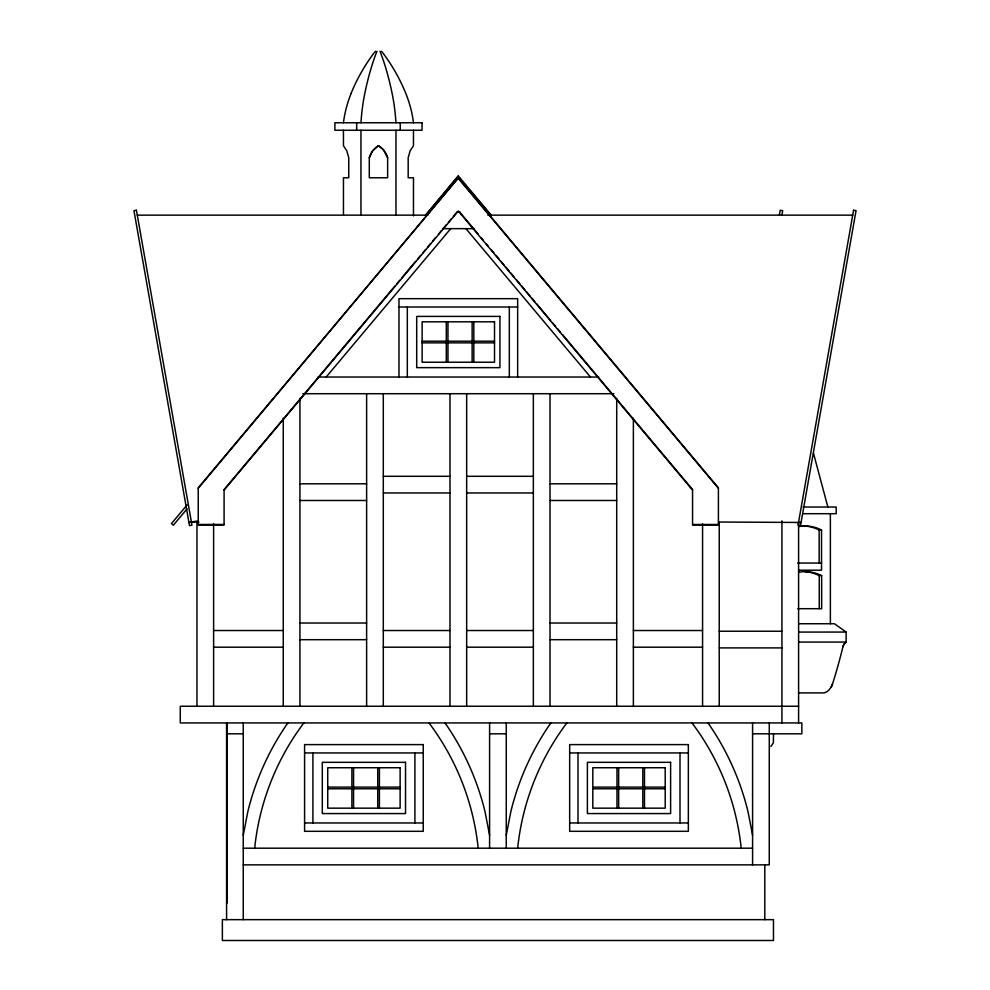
<?xml version="1.0" encoding="UTF-8"?>
<svg xmlns="http://www.w3.org/2000/svg" width="990" height="990" viewBox="0 0 990 990"><rect width="100%" height="100%" fill="white"/><g stroke="black" fill="none" stroke-linecap="round" stroke-linejoin="round"><path stroke-width="1.49" d="M506.261 835.226L510.852 811.59A264.417 264.417 0 0 1 549.524 724.829L550.985 722.935M779.415 214.805L780.219 210.239L782.682 210.672L781.877 215.238M369.295 157.769L372.673 150.827L378.465 145.728L383.439 149.824L387.635 157.769L387.635 177.779L369.295 177.779L369.295 157.769A19.565 19.565 0 0 1 378.465 145.728A19.565 19.565 0 0 1 387.635 157.769M798.584 623.737L834.422 623.737L846.116 632.066L846.116 642.065A8.378 6.41 90 0 0 842.886 646.903A435.34 332.949 -90 0 1 832.479 684.065A14.108 10.791 90 0 1 831.13 687.122L829.212 689.708A16.397 12.536 -90 0 1 824.126 692.913L798.509 692.926M287.991 722.935L286.531 724.829A264.417 264.417 0 0 0 247.847 811.59L243.255 835.226M770.888 746.497L773.376 742.797L773.512 733.825M425.527 215.016L458.321 175.948L491.114 215.016M425.527 215.709L458.321 175.948M562.543 334.657L692.554 489.567L692.554 524.997L718.406 524.997L718.406 487.81L458.321 177.928L198.235 487.81L198.235 524.997L224.087 524.997L224.087 489.567L394.8 286.172M198.235 488.33L458.321 177.928M187.06 504.974L171.431 523.599L173.349 525.207L187.023 508.91M396.78 283.808L399.762 280.257M401.742 277.893L415.639 261.335M417.632 258.972L420.601 255.42M422.594 253.056L425.564 249.505M427.556 247.141L430.526 243.602M432.519 241.226L435.489 237.687M438.471 234.135L441.453 230.583M443.433 228.22L446.416 224.681M448.396 222.317L451.378 218.765M453.358 216.402L456.341 212.85M224.087 490.087L458.321 211.006L692.554 490.087M326.18 377.029L450.722 228.653M188.942 522.46L195.896 521.235M456.823 211.984L459.818 211.984M137.288 215.139L427.977 215.139M487.86 215.139L852.712 215.139M442.555 228.653L474.086 228.653M398.982 307.011L517.659 307.011M422.124 341.191L494.517 341.191M422.124 342.849L494.517 342.849M318.013 377.029L598.628 377.029M302.841 393.711L613.8 393.711M383.303 476.301L449.98 476.301M466.661 476.301L533.35 476.301M299.933 483.801L366.622 483.801M550.019 483.801L616.708 483.801M383.303 492.971L449.98 492.971M466.661 492.971L533.35 492.971M299.933 500.482L366.622 500.482M550.019 500.482L616.708 500.482M803.026 507.029L836.191 507.029L836.191 513.699L803.026 513.699M191.404 522.027L198.953 522.027M718.406 522.027L801.059 522.46M198.235 524.477L224.087 524.477M692.554 524.477L718.406 524.477M802.271 525.999A70.315 49.29 90 0 1 819.151 529.996L821.527 529.996L821.527 570.203L798.559 570.203M797.705 563.05L821.527 563.05M805.254 571.737A70.315 49.29 90 0 1 819.262 575.648L821.651 575.648L821.651 608.702L797.829 608.702M299.933 623.019L366.622 623.019M550.019 623.019L616.708 623.019M213.617 630.519L283.264 630.519M383.303 630.519L449.98 630.519M466.661 630.519L533.35 630.519M633.377 630.519L702.566 630.519M719.235 631.236L781.927 631.236M798.732 632.066L846.116 632.066M299.933 639.688L366.622 639.688M550.019 639.688L616.708 639.688M798.732 642.065L846.116 642.065A8.378 6.41 -90 0 0 842.886 646.903M213.617 647.188L283.264 647.188M383.303 647.188L449.98 647.188M466.661 647.188L533.35 647.188M633.377 647.188L702.566 647.188M719.235 647.905L781.927 647.905M798.596 706.254L180.267 706.254L180.267 722.935L801.851 722.935L801.851 733.813L752.586 733.813M226.586 733.813L243.255 733.813M489.592 733.813L506.261 733.813M304.586 752.945L423.25 752.945M569.671 752.945L688.347 752.945M327.727 787.112L400.121 787.112M592.812 787.112L665.206 787.112M327.727 788.783L400.121 788.783M592.812 788.783L665.206 788.783M304.586 822.962L423.25 822.962M569.671 822.962L688.347 822.962M489.592 835.226L485.001 811.59A264.417 264.417 0 0 0 446.329 724.829L444.857 722.935M752.586 835.226L747.995 811.59A264.417 264.417 0 0 0 709.323 724.829L707.862 722.935M243.255 848.195L752.586 848.195M243.255 864.864L769.267 864.864L769.267 722.935M459.311 177.816L461.303 180.192M464.285 183.744L466.278 186.108M470.25 190.847L491.114 215.709M458.321 178.46L718.406 488.33M459.311 211.662L478.17 234.135M481.152 237.687L483.132 240.05M486.115 243.602L488.095 245.965M491.077 249.505L494.047 253.056M496.039 255.42L499.01 258.972M501.002 261.335L503.984 264.887M505.964 267.251L508.947 270.79M510.927 273.166L513.909 276.705M516.879 280.257L519.861 283.808M521.841 286.172L524.824 289.711M526.804 292.075L529.786 295.626M531.766 297.99L534.749 301.542M536.729 303.905L550.626 320.463M552.618 322.827L555.588 326.378M557.58 328.742L560.55 332.281M465.931 228.653L590.461 377.029M813.483 453.272L827.863 507.029M830.375 513.699L830.375 623.737M819.151 529.996L819.151 563.05M819.262 575.648L819.262 608.702M798.596 522.027L798.596 722.935M781.927 520.901L781.927 722.935M764.8 864.864L764.8 919.66M752.586 722.935L752.586 864.864M719.235 522.027L719.235 706.254M702.566 523.809L702.566 706.254M680.006 752.945L680.006 822.962M644.49 767.745L644.49 787.112M644.49 788.783L644.49 808.162M642.819 767.745L642.819 787.112M642.819 788.783L642.819 808.162M633.377 418.275L633.377 706.254M618.651 767.745L618.651 787.112M618.651 788.783L618.651 808.162M616.98 767.745L616.98 787.112M616.98 788.783L616.98 808.162M616.708 398.413L616.708 706.254M577.999 752.945L577.999 822.962M550.019 393.711L550.019 706.254M533.35 393.711L533.35 706.254M517.659 377.029L517.659 298.671L398.982 298.671L398.982 377.029M509.318 307.011L509.318 377.029M506.261 722.935L506.261 848.195M489.592 722.935L489.592 848.195M473.814 321.812L473.814 341.191M473.814 342.849L473.814 362.229M472.143 321.812L472.143 341.191M472.143 342.849L472.143 362.229M466.661 393.711L466.661 706.254M449.98 393.711L449.98 706.254M447.963 321.812L447.963 341.191M447.963 342.849L447.963 362.229M446.304 321.812L446.304 341.191M446.304 342.849L446.304 362.229M414.921 752.945L414.921 822.962M413.474 130.259L413.474 145.728L410.132 150.827L408.177 157.769L408.177 177.779L413.474 177.779L413.474 215.87M407.323 307.011L407.323 377.029M400.257 122.76L400.257 130.259M395.975 130.259L395.975 214.805M383.303 393.711L383.303 706.254M379.405 767.745L379.405 787.112M379.405 788.783L379.405 808.162M377.735 767.745L377.735 787.112M377.735 788.783L377.735 808.162M366.622 393.711L366.622 706.254M360.954 130.259L360.954 215.288M356.672 122.76L356.672 130.259M353.566 767.745L353.566 787.112M353.566 788.783L353.566 808.162M351.896 767.745L351.896 787.112M351.896 788.783L351.896 808.162M343.456 130.259L343.456 145.728L346.797 150.827L348.752 157.769L348.752 177.779L343.456 177.779L343.456 214.595M312.914 752.945L312.914 822.962M299.933 398.413L299.933 706.254M283.264 418.275L283.264 706.254M243.255 722.935L243.255 919.66M227.131 722.935L227.131 902.991M226.586 722.935L226.586 919.66M213.617 523.562L213.617 706.254M196.948 520.975L196.948 706.254M360.954 122.76A117.525 58.756 90 0 1 364.79 93.493A180.898 90.449 -90 0 1 376.212 53.076A10.618 5.309 -90 0 1 377.004 51.319M343.443 122.76A117.525 117.525 0 0 1 351.104 93.493M413.486 122.76A117.525 117.525 0 0 0 405.826 93.493A180.898 180.898 0 0 0 382.982 53.076A10.618 10.618 0 0 0 381.385 51.319M395.975 122.76A117.525 58.756 90 0 0 392.139 93.493A180.898 90.449 90 0 0 380.717 53.076A10.618 5.309 90 0 0 379.925 51.319M351.054 93.468A180.898 180.898 0 0 1 373.948 53.076A10.618 10.618 0 0 1 375.544 51.319M691.998 722.935A251.448 251.448 0 0 1 741.188 848.195M254.665 848.195A251.448 251.448 0 0 1 303.843 722.935M517.659 848.195A251.448 251.448 0 0 1 566.849 722.935M429.004 722.935A251.448 251.448 0 0 1 478.182 848.195M799.054 572.22A70.315 49.29 90 0 1 821.651 575.648M798.93 526.556A70.315 49.29 -90 0 1 821.527 529.996M832.479 684.065A14.108 10.791 -90 0 1 831.13 687.122M853.578 210.239L798.039 525.158L800.514 525.591L856.041 210.672L853.578 210.239M136.422 210.239L133.959 210.672L189.486 525.591L191.961 525.158L136.422 210.239M422.037 122.76L334.892 122.76L334.892 130.259L422.037 130.259L422.037 122.76M499.938 316.404L416.703 316.404L416.703 367.649L499.938 367.649L499.938 316.404M494.517 321.812L422.124 321.812L422.124 362.229L494.517 362.229L494.517 321.812M423.25 744.604L304.586 744.604L304.586 831.303L423.25 831.303L423.25 744.604M688.347 744.604L569.671 744.604L569.671 831.303L688.347 831.303L688.347 744.604M405.529 762.325L322.307 762.325L322.307 813.57L405.529 813.57L405.529 762.325M670.614 762.325L587.392 762.325L587.392 813.57L670.614 813.57L670.614 762.325M400.121 767.745L327.727 767.745L327.727 808.162L400.121 808.162L400.121 767.745M665.206 767.745L592.812 767.745L592.812 808.162L665.206 808.162L665.206 767.745M773.475 919.66L222.366 919.66L222.379 940.5L773.475 940.5L773.475 919.66"/></g></svg>
